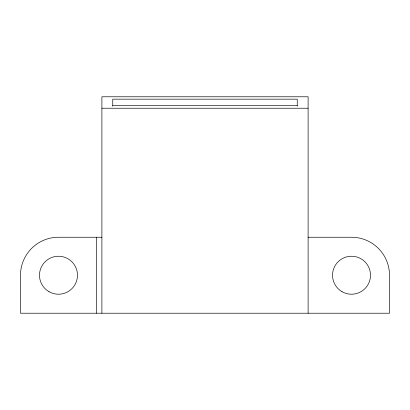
<?xml version="1.0" encoding="UTF-8"?>
<svg xmlns="http://www.w3.org/2000/svg" width="410" height="410" viewBox="0 0 410 410"><rect width="100%" height="100%" fill="white"/><g stroke="black" fill="none" stroke-linecap="round" stroke-linejoin="round"><path stroke-width="0.61" d="M112.75 105.657L297.25 105.657M101.895 108.23L308.105 108.23M101.895 237.246L58.486 237.246A37.986 37.986 0 0 0 20.5 275.233L20.5 313.219L389.5 313.219L389.5 275.233A37.986 37.986 0 0 0 351.513 237.246L308.105 237.246M308.105 313.219L308.105 96.78L101.895 96.78L101.895 313.219M297.25 106.21L297.25 99.169L112.75 99.169L112.75 106.21M96.473 237.246L96.473 313.219M342.017 291.679A18.993 18.993 0 0 0 370.507 275.233A18.993 18.993 0 0 0 342.017 258.782A18.993 18.993 0 0 0 342.017 291.679M48.99 291.679A18.993 18.993 0 0 0 77.48 275.233A18.993 18.993 0 0 0 48.99 258.782A18.993 18.993 0 0 0 48.99 291.679"/></g></svg>
